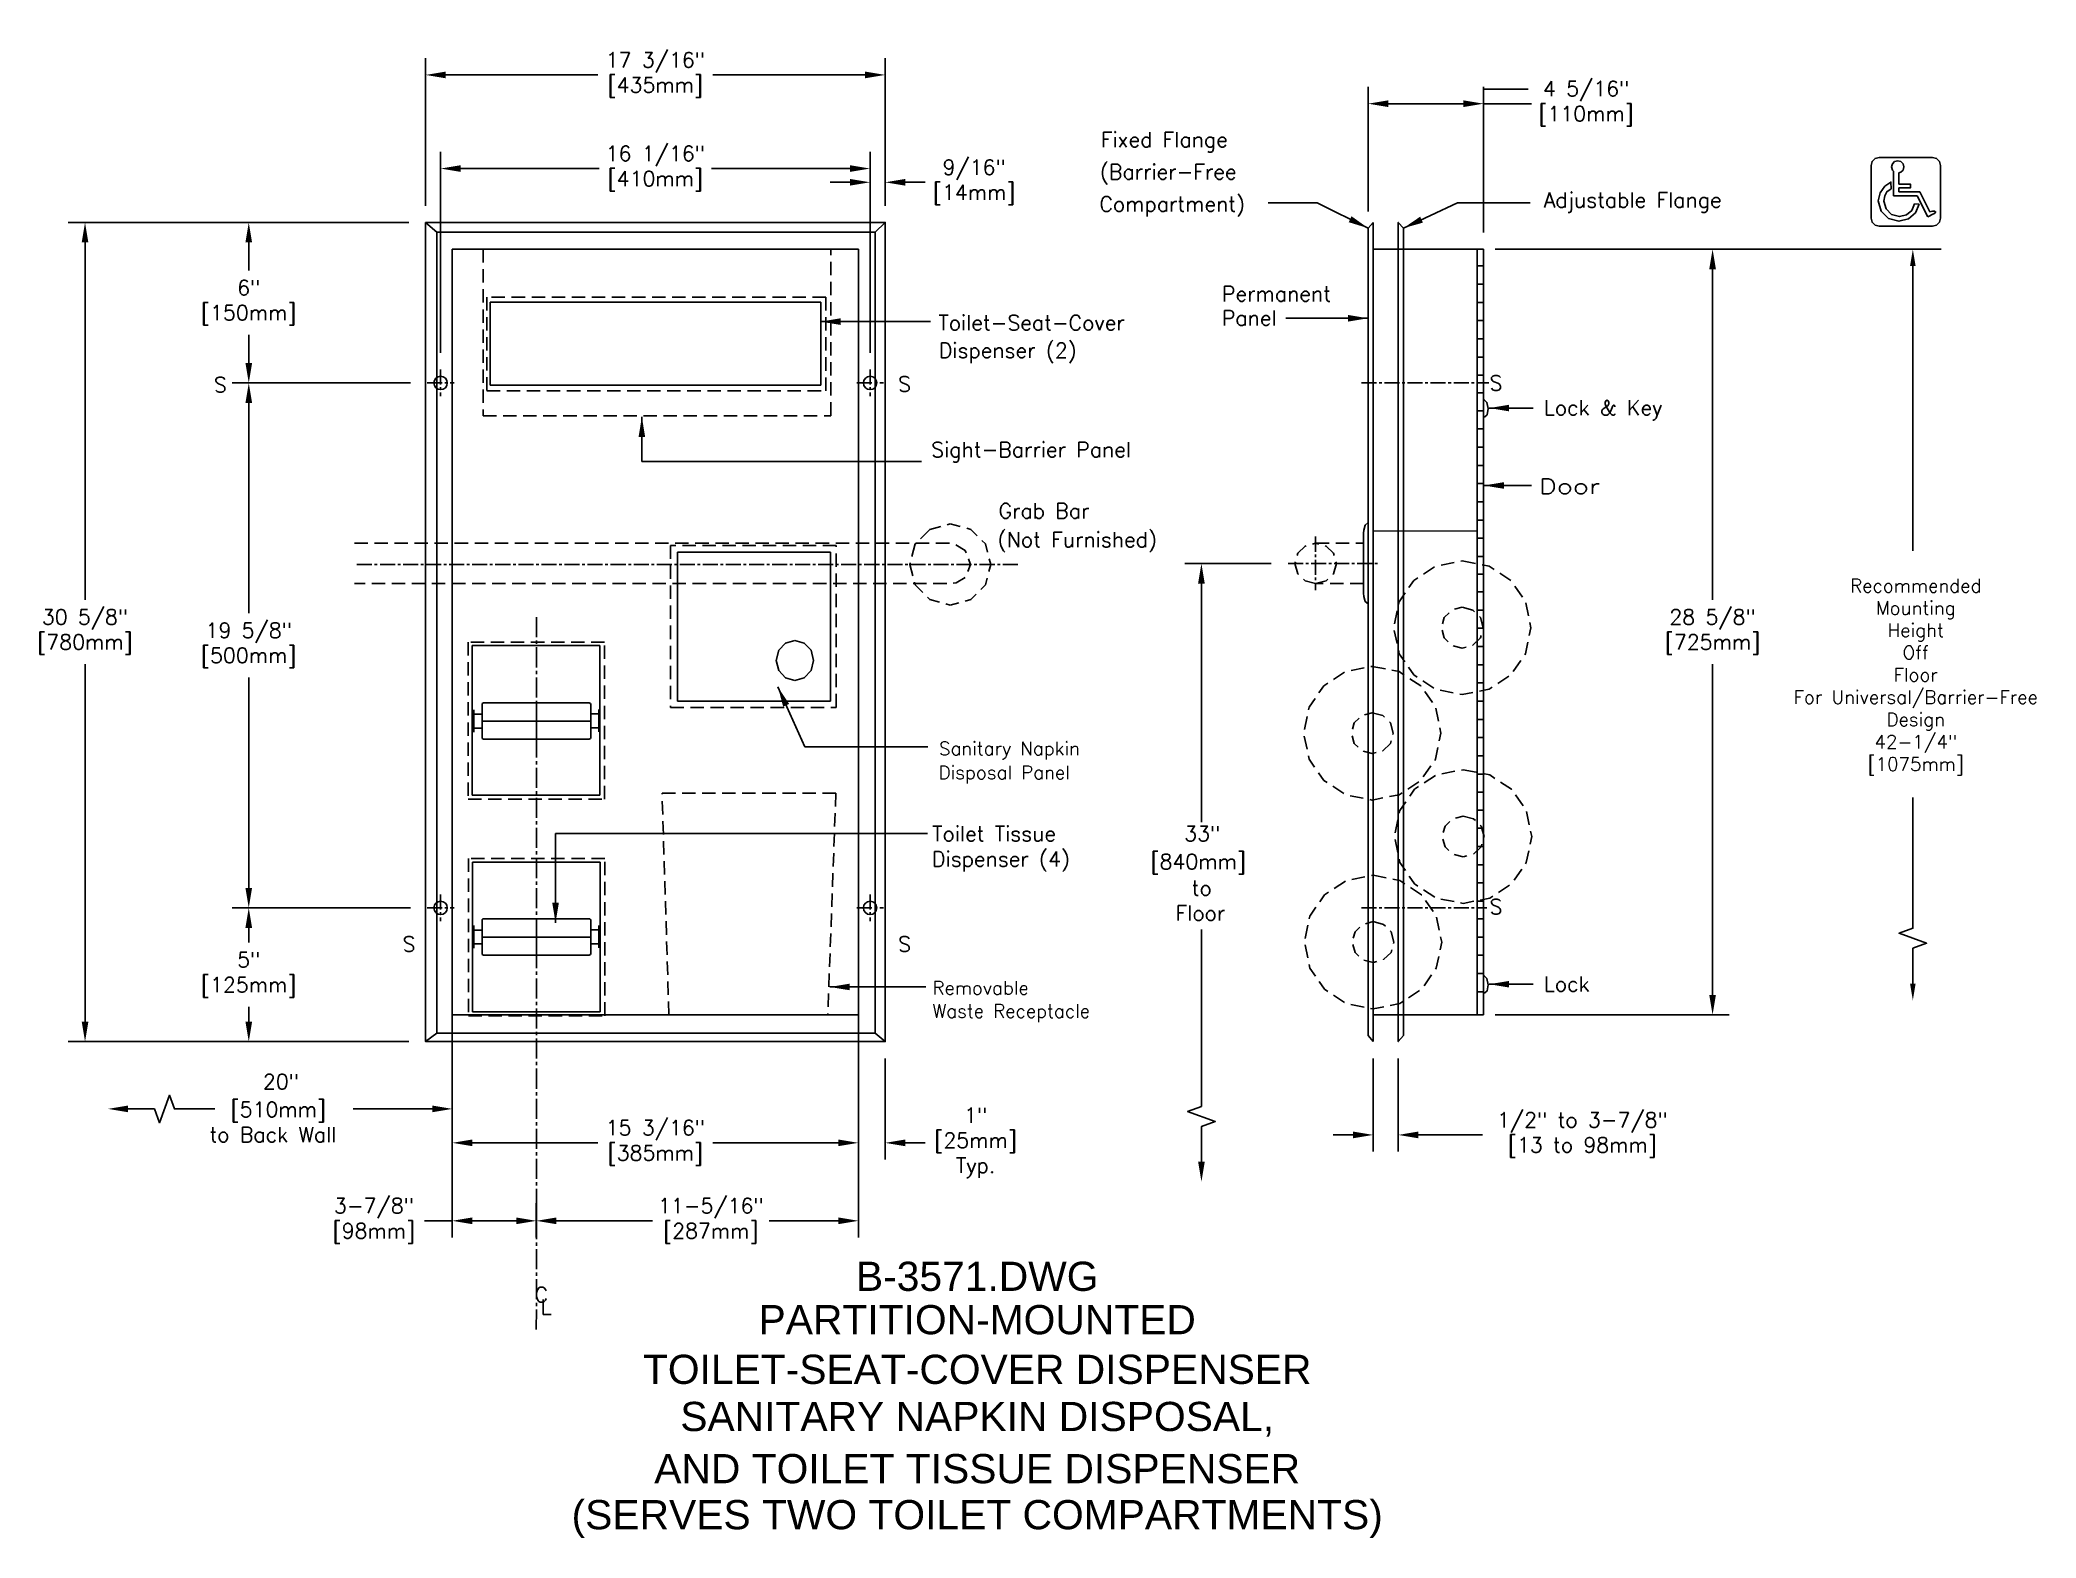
# Model space of a CAD drawing. Extents: x 61.9 to 136.6, y -3 to 53.
import ezdxf
from ezdxf.enums import TextEntityAlignment as Align

# ---------------------------------------------------------------- set-up
doc = ezdxf.new("R2010")
doc.units = 0
doc.header["$MEASUREMENT"] = 0
doc.header["$PDMODE"] = 3
doc.header["$PDSIZE"] = 1
doc.linetypes.add('CENTER2', pattern=[1.125, 0.75, -0.125, 0.125, -0.125])
doc.linetypes.add('HIDDEN2', pattern=[0.1875, 0.125, -0.0625])
doc.layers.get('0').update_dxf_attribs({"linetype": 'CONTINUOUS'})
doc.layers.get('DEFPOINTS').update_dxf_attribs({"linetype": 'CONTINUOUS'})
for name, color, linetype in [('DETAIL', 4, 'CONTINUOUS'), ('DIM', 1, 'CONTINUOUS'), ('TEXT', 2, 'CONTINUOUS')]:
    doc.layers.add(name, color=color, linetype=linetype)
doc.styles.add('ARIAL_5', font='arial.ttf', dxfattribs={"height": 5})
doc.styles.add('DIM_S_7', font='simplex.shx', dxfattribs={"height": 0.5625})
doc.styles.add('DIM_S_8', font='simplex.shx', dxfattribs={"height": 0.5})
doc.dimstyles.new('DIM_S_7', dxfattribs={"dimtxt": 0.125, "dimasz": 0.75, "dimexe": 0.625, "dimexo": 0.625, "dimgap": 0.25, "dimtad": 0, "dimtih": 1, "dimtoh": 1, "dimdec": 4, "dimzin": 0, "dimtxsty": 'DIM_S_7', "dimcen": 0.09375, "dimaunit": 1, "dimazin": 3, "dimtfac": 1, "dimtdec": 4, "dimtofl": 0, "dimtmove": 0, "dimatfit": 3, "dimtolj": 1, "dimtzin": 0})

# ---------------------------------------------------------------- blocks, each defined once
blk = doc.blocks.new('*D0')
at = {"color": 0, "linetype": 'BYBLOCK'}
for p, q in [((76.326, 46.801), (76.326, 52.315)), ((93.514, 46.801), (93.514, 52.315)), ((77.076, 51.69), (82.768, 51.69)), ((92.764, 51.69), (87.072, 51.69))]:
    blk.add_line(p, q, dxfattribs=at)
for points in [[(77.076, 51.815), (77.076, 51.565), (76.326, 51.69)], [(92.764, 51.815), (92.764, 51.565), (93.514, 51.69)]]:
    blk.add_solid(points, dxfattribs=at)
at = {"layer": 'DEFPOINTS', "color": 0, "linetype": 'BYBLOCK'}
for p in [(93.514, 51.69), (76.326, 46.176), (93.514, 46.176)]:
    blk.add_point(p, dxfattribs=at)
at = {"color": 0, "linetype": 'BYBLOCK', "insert": (84.92, 51.69), "char_height": 0.5625, "attachment_point": 5, "style": 'DIM_S_7'}
blk.add_mtext('\\A1;17 3/16"\\P[435mm]', dxfattribs=at)
blk = doc.blocks.new('*D1')
at = {"color": 0, "linetype": 'BYBLOCK'}
for p, q in [((75.701, 46.176), (62.965, 46.176)), ((63.59, 45.426), (63.59, 32.064)), ((63.59, 16.3), (63.59, 29.662)), ((75.701, 15.55), (62.965, 15.55))]:
    blk.add_line(p, q, dxfattribs=at)
for points in [[(63.465, 45.426), (63.715, 45.426), (63.59, 46.176)], [(63.465, 16.3), (63.715, 16.3), (63.59, 15.55)]]:
    blk.add_solid(points, dxfattribs=at)
at = {"layer": 'DEFPOINTS', "color": 0, "linetype": 'BYBLOCK'}
for p in [(76.326, 46.176), (63.59, 15.55), (76.326, 15.55)]:
    blk.add_point(p, dxfattribs=at)
at = {"color": 0, "linetype": 'BYBLOCK', "insert": (63.59, 30.863), "char_height": 0.5625, "attachment_point": 5, "style": 'DIM_S_7'}
blk.add_mtext('\\A1;30 5/8"\\P[780mm]', dxfattribs=at)
blk = doc.blocks.new('*D2')
at = {"color": 0, "linetype": 'BYBLOCK'}
for p, q in [((77.326, 15.925), (77.326, 11.142)), ((92.514, 15.925), (92.514, 11.142)), ((78.076, 11.767), (82.768, 11.767)), ((91.764, 11.767), (87.072, 11.767))]:
    blk.add_line(p, q, dxfattribs=at)
for points in [[(78.076, 11.892), (78.076, 11.642), (77.326, 11.767)], [(91.764, 11.892), (91.764, 11.642), (92.514, 11.767)]]:
    blk.add_solid(points, dxfattribs=at)
at = {"layer": 'DEFPOINTS', "color": 0, "linetype": 'BYBLOCK'}
for p in [(77.326, 16.55), (92.514, 16.55), (92.514, 11.767)]:
    blk.add_point(p, dxfattribs=at)
at = {"color": 0, "linetype": 'BYBLOCK', "insert": (84.92, 11.767), "char_height": 0.5625, "attachment_point": 5, "style": 'DIM_S_7'}
blk.add_mtext('\\A1;15 3/16"\\P[385mm]', dxfattribs=at)
blk = doc.blocks.new('*D3')
at = {"color": 0, "linetype": 'BYBLOCK'}
for p, q in [((92.514, 15.925), (92.514, 11.142)), ((93.514, 14.925), (93.514, 11.142)), ((91.764, 11.767), (91.014, 11.767)), ((94.264, 11.767), (95.014, 11.767))]:
    blk.add_line(p, q, dxfattribs=at)
for points in [[(91.764, 11.892), (91.764, 11.642), (92.514, 11.767)], [(94.264, 11.892), (94.264, 11.642), (93.514, 11.767)]]:
    blk.add_solid(points, dxfattribs=at)
at = {"layer": 'DEFPOINTS', "color": 0, "linetype": 'BYBLOCK'}
for p in [(92.514, 16.55), (93.514, 15.55), (93.514, 11.767)]:
    blk.add_point(p, dxfattribs=at)
at = {"color": 0, "linetype": 'BYBLOCK', "insert": (96.898, 11.767), "char_height": 0.5625, "attachment_point": 5, "style": 'DIM_S_7'}
blk.add_mtext('\\A1;1"\\P[25mm]\\PTyp.', dxfattribs=at)
blk = doc.blocks.new('*D4')
at = {"color": 0, "linetype": 'BYBLOCK'}
for p, q in [((116.325, 45.175), (125.082, 45.175)), ((124.457, 44.425), (124.457, 32.064)), ((124.457, 17.3), (124.457, 29.662)), ((116.325, 16.55), (125.082, 16.55))]:
    blk.add_line(p, q, dxfattribs=at)
for points in [[(124.332, 44.425), (124.582, 44.425), (124.457, 45.175)], [(124.332, 17.3), (124.582, 17.3), (124.457, 16.55)]]:
    blk.add_solid(points, dxfattribs=at)
at = {"layer": 'DEFPOINTS', "color": 0, "linetype": 'BYBLOCK'}
for p in [(115.7, 45.175), (115.7, 16.55), (124.457, 16.55)]:
    blk.add_point(p, dxfattribs=at)
at = {"color": 0, "linetype": 'BYBLOCK', "insert": (124.457, 30.863), "char_height": 0.5625, "attachment_point": 5, "style": 'DIM_S_7'}
blk.add_mtext('\\A1;28 5/8"\\P[725mm]', dxfattribs=at)
blk = doc.blocks.new('*D5')
at = {"color": 0, "linetype": 'BYBLOCK'}
for p, q in [((111.762, 14.925), (111.762, 11.438)), ((112.704, 14.925), (112.704, 11.438)), ((111.012, 12.063), (110.262, 12.063)), ((113.454, 12.063), (115.858, 12.063))]:
    blk.add_line(p, q, dxfattribs=at)
for points in [[(111.012, 12.188), (111.012, 11.938), (111.762, 12.063)], [(113.454, 12.188), (113.454, 11.938), (112.704, 12.063)]]:
    blk.add_solid(points, dxfattribs=at)
at = {"layer": 'DEFPOINTS', "color": 0, "linetype": 'BYBLOCK'}
for p in [(111.762, 15.55), (112.704, 15.55), (112.704, 12.063)]:
    blk.add_point(p, dxfattribs=at)
at = {"color": 0, "linetype": 'BYBLOCK', "insert": (119.59, 12.063), "char_height": 0.5625, "attachment_point": 5, "style": 'DIM_S_7'}
blk.add_mtext('\\A1;1/2" to 3-7/8"\\P[13 to 98mm]', dxfattribs=at)
blk = doc.blocks.new('ADA')
at = {"layer": 'DETAIL', "linetype": 'CONTINUOUS'}
for p, q in [((1.017, 0.853), (0.492, 0.853)), ((1.261, 0.358), (1.017, 0.853)), ((1.215, 0.235), (1.3, 0.278)), ((1.3, 0.278), (1.299, 0.282))]:
    blk.add_line(p, q, dxfattribs=at)
for points in [[(1.328, 0), (1.431, 0.028), (1.503, 0.1), (1.531, 0.202), (1.531, 1.514), (1.503, 1.616), (1.431, 1.688), (1.328, 1.716), (0, 1.716), (-0.102, 1.688), (-0.175, 1.616), (-0.203, 1.514), (-0.203, 0.202), (-0.175, 0.1), (-0.102, 0.028), (0, 0)], [(0.997, 0.551), (0.905, 0.333), (0.727, 0.181), (0.491, 0.125), (0.233, 0.194), (0.049, 0.378), (-0.021, 0.635), (0.026, 0.833), (0.142, 1), (0.293, 1.1), (0.295, 0.934), (0.193, 0.86), (0.137, 0.758), (0.12, 0.624), (0.172, 0.431), (0.31, 0.294), (0.504, 0.242), (0.68, 0.282), (0.814, 0.393), (0.883, 0.555)]]:
    blk.add_lwpolyline(points, close=True, dxfattribs=at)
for points in [[(0.492, 1.332), (0.54, 1.345), (0.595, 1.4), (0.616, 1.477), (0.595, 1.554), (0.54, 1.609), (0.463, 1.629), (0.386, 1.609), (0.331, 1.554), (0.31, 1.477), (0.331, 1.4), (0.355, 1.376)], [(0.355, 1.376), (0.355, 0.757)], [(0.492, 1.051), (0.492, 1.332)], [(0.492, 0.955), (0.78, 0.955), (0.78, 1.051), (0.492, 1.051)], [(0.355, 0.757), (0.492, 0.757)], [(0.492, 0.853), (0.492, 0.955)], [(0.492, 0.757), (0.948, 0.757)], [(0.948, 0.757), (1.215, 0.235)], [(1.299, 0.282), (1.359, 0.307), (1.398, 0.335), (1.407, 0.361), (1.382, 0.375), (1.329, 0.374), (1.261, 0.358)]]:
    blk.add_lwpolyline(points, dxfattribs=at)
blk = doc.blocks.new('*D7')
at = {"color": 0, "linetype": 'BYBLOCK'}
for p, q in [((75.764, 40.175), (69.088, 40.175)), ((69.713, 39.425), (69.713, 31.564)), ((69.713, 21.3), (69.713, 29.162)), ((75.764, 20.55), (69.088, 20.55))]:
    blk.add_line(p, q, dxfattribs=at)
for points in [[(69.588, 39.425), (69.838, 39.425), (69.713, 40.175)], [(69.588, 21.3), (69.838, 21.3), (69.713, 20.55)]]:
    blk.add_solid(points, dxfattribs=at)
at = {"layer": 'DEFPOINTS', "color": 0, "linetype": 'BYBLOCK'}
for p in [(76.389, 40.175), (69.713, 20.55), (76.389, 20.55)]:
    blk.add_point(p, dxfattribs=at)
at = {"color": 0, "linetype": 'BYBLOCK', "insert": (69.713, 30.363), "char_height": 0.5625, "attachment_point": 5, "style": 'DIM_S_7'}
blk.add_mtext('\\A1;19 5/8"\\P[500mm]', dxfattribs=at)
blk = doc.blocks.new('*D8')
at = {"color": 0, "linetype": 'BYBLOCK'}
for p, q in [((75.764, 20.55), (69.088, 20.55)), ((69.713, 19.8), (69.713, 19.251)), ((69.713, 16.3), (69.713, 16.849)), ((75.701, 15.55), (69.088, 15.55))]:
    blk.add_line(p, q, dxfattribs=at)
for points in [[(69.588, 19.8), (69.838, 19.8), (69.713, 20.55)], [(69.588, 16.3), (69.838, 16.3), (69.713, 15.55)]]:
    blk.add_solid(points, dxfattribs=at)
at = {"layer": 'DEFPOINTS', "color": 0, "linetype": 'BYBLOCK'}
for p in [(76.389, 20.55), (69.713, 15.55), (76.326, 15.55)]:
    blk.add_point(p, dxfattribs=at)
at = {"color": 0, "linetype": 'BYBLOCK', "insert": (69.713, 18.05), "char_height": 0.5625, "attachment_point": 5, "style": 'DIM_S_7'}
blk.add_mtext('\\A1;5"\\P[125mm]', dxfattribs=at)
blk = doc.blocks.new('*D9')
at = {"color": 0, "linetype": 'BYBLOCK'}
for p, q in [((75.701, 46.176), (69.088, 46.176)), ((69.713, 45.426), (69.713, 44.376)), ((69.713, 40.925), (69.713, 41.975)), ((75.764, 40.175), (69.088, 40.175))]:
    blk.add_line(p, q, dxfattribs=at)
for points in [[(69.588, 45.426), (69.838, 45.426), (69.713, 46.176)], [(69.588, 40.925), (69.838, 40.925), (69.713, 40.175)]]:
    blk.add_solid(points, dxfattribs=at)
at = {"layer": 'DEFPOINTS', "color": 0, "linetype": 'BYBLOCK'}
for p in [(76.326, 46.176), (69.713, 40.175), (76.389, 40.175)]:
    blk.add_point(p, dxfattribs=at)
at = {"color": 0, "linetype": 'BYBLOCK', "insert": (69.713, 43.175), "char_height": 0.5625, "attachment_point": 5, "style": 'DIM_S_7'}
blk.add_mtext('\\A1;6"\\P[150mm]', dxfattribs=at)
blk = doc.blocks.new('*D10')
at = {"color": 0, "linetype": 'BYBLOCK'}
for p, q in [((76.889, 41.3), (76.889, 48.815)), ((92.951, 41.3), (92.951, 48.815)), ((77.639, 48.19), (82.822, 48.19)), ((92.201, 48.19), (87.018, 48.19))]:
    blk.add_line(p, q, dxfattribs=at)
for points in [[(77.639, 48.315), (77.639, 48.065), (76.889, 48.19)], [(92.201, 48.315), (92.201, 48.065), (92.951, 48.19)]]:
    blk.add_solid(points, dxfattribs=at)
at = {"layer": 'DEFPOINTS', "color": 0, "linetype": 'BYBLOCK'}
for p in [(92.951, 48.19), (76.889, 40.675), (92.951, 40.675)]:
    blk.add_point(p, dxfattribs=at)
at = {"color": 0, "linetype": 'BYBLOCK', "insert": (84.92, 48.19), "char_height": 0.5625, "attachment_point": 5, "style": 'DIM_S_7'}
blk.add_mtext('\\A1;16 1/16"\\P[410mm]', dxfattribs=at)
blk = doc.blocks.new('*D11')
at = {"color": 0, "linetype": 'BYBLOCK'}
for p, q in [((92.951, 41.3), (92.951, 48.302)), ((93.514, 46.801), (93.514, 48.302)), ((92.201, 47.677), (91.451, 47.677)), ((94.264, 47.677), (95.014, 47.677))]:
    blk.add_line(p, q, dxfattribs=at)
for points in [[(92.201, 47.802), (92.201, 47.552), (92.951, 47.677)], [(94.264, 47.802), (94.264, 47.552), (93.514, 47.677)]]:
    blk.add_solid(points, dxfattribs=at)
at = {"layer": 'DEFPOINTS', "color": 0, "linetype": 'BYBLOCK'}
for p in [(93.514, 47.677), (93.514, 46.176), (92.951, 40.675)]:
    blk.add_point(p, dxfattribs=at)
at = {"color": 0, "linetype": 'BYBLOCK', "insert": (96.844, 47.677), "char_height": 0.5625, "attachment_point": 5, "style": 'DIM_S_7'}
blk.add_mtext('\\A1;9/16"\\P[14mm]', dxfattribs=at)
blk = doc.blocks.new('*D12')
at = {"color": 0, "linetype": 'BYBLOCK'}
for p, q in [((111.575, 46.588), (111.575, 51.24)), ((115.887, 45.8), (115.887, 51.24)), ((112.325, 50.615), (115.137, 50.615)), ((115.887, 50.615), (117.685, 50.615))]:
    blk.add_line(p, q, dxfattribs=at)
for points in [[(112.325, 50.74), (112.325, 50.49), (111.575, 50.615)], [(115.137, 50.74), (115.137, 50.49), (115.887, 50.615)]]:
    blk.add_solid(points, dxfattribs=at)
at = {"layer": 'DEFPOINTS', "color": 0, "linetype": 'BYBLOCK'}
for p in [(115.887, 50.615), (111.575, 45.963), (115.887, 45.175)]:
    blk.add_point(p, dxfattribs=at)
at = {"color": 0, "linetype": 'BYBLOCK', "insert": (119.73, 50.615), "char_height": 0.5625, "attachment_point": 5, "style": 'DIM_S_7'}
blk.add_mtext('\\A1;4 5/16"\\P[110mm]', dxfattribs=at)
blk = doc.blocks.new('*D16')
at = {"layer": 'DEFPOINTS', "color": 0, "linetype": 'CONTINUOUS'}
for p in [(77.324, 17.355), (80.467, 10.135), (80.467, 8.852)]:
    blk.add_point(p, dxfattribs=at)
at = {"layer": 'DIM', "color": 0, "linetype": 'CONTINUOUS'}
for p, q in [((77.324, 16.73), (77.324, 8.227)), ((80.467, 9.51), (80.467, 8.227)), ((77.324, 8.852), (76.28, 8.852)), ((79.717, 8.852), (78.074, 8.852))]:
    blk.add_line(p, q, dxfattribs=at)
for points in [[(78.074, 8.977), (78.074, 8.727), (77.324, 8.852)], [(79.717, 8.977), (79.717, 8.727), (80.467, 8.852)]]:
    blk.add_solid(points, dxfattribs=at)
at = {"layer": 'DIM', "color": 0, "linetype": 'CONTINUOUS', "insert": (74.396, 8.852), "char_height": 0.5625, "attachment_point": 5, "style": 'DIM_S_7'}
blk.add_mtext('\\A1;3-7/8"\\P[98mm]', dxfattribs=at)
blk = doc.blocks.new('*D17')
at = {"layer": 'DEFPOINTS', "color": 0, "linetype": 'CONTINUOUS'}
for p in [(92.516, 17.405), (80.469, 10.135), (80.469, 8.852)]:
    blk.add_point(p, dxfattribs=at)
at = {"layer": 'DIM', "color": 0, "linetype": 'CONTINUOUS'}
for p, q in [((92.516, 16.78), (92.516, 8.227)), ((80.469, 9.51), (80.469, 8.227)), ((81.219, 8.852), (84.816, 8.852)), ((91.766, 8.852), (89.173, 8.852))]:
    blk.add_line(p, q, dxfattribs=at)
for points in [[(81.219, 8.977), (81.219, 8.727), (80.469, 8.852)], [(91.766, 8.977), (91.766, 8.727), (92.516, 8.852)]]:
    blk.add_solid(points, dxfattribs=at)
at = {"layer": 'DIM', "color": 0, "linetype": 'CONTINUOUS', "insert": (86.995, 8.852), "char_height": 0.5625, "attachment_point": 5, "style": 'DIM_S_7'}
blk.add_mtext('\\A1;11-5/16"\\P[287mm]', dxfattribs=at)

msp = doc.modelspace()

# ---------------------------------------------------------------- linework, layer by layer
at = {"layer": 'DEFPOINTS', "color": 0, "linetype": 'BYBLOCK'}
msp.add_point((108.57949, 33.42547), dxfattribs=at)
at = {"layer": 'DETAIL', "linetype": 'CONTINUOUS'}
for p, q in [((76.74212, 45.80754), (76.32624, 46.17578)), ((93.13757, 45.80754), (76.74212, 45.80754)), ((76.74212, 45.80754), (76.74212, 15.86784)), ((93.13757, 45.80754), (93.51376, 46.17578)), ((93.13757, 15.86784), (93.13757, 45.80754)), ((111.57457, 45.96274), (111.76207, 46.17578)), ((111.57457, 45.96274), (111.57457, 15.7834)), ((111.76207, 46.17578), (111.76207, 15.55016)), ((111.76207, 45.17547), (115.88707, 45.17547)), ((115.65494, 45.17547), (115.65494, 16.55016)), ((115.88707, 16.55047), (115.88707, 45.17547)), ((115.65494, 44.55036), (115.88707, 44.55036)), ((115.65494, 43.86293), (115.88707, 43.86293)), ((91.10586, 43.19879), (78.74578, 43.19879)), ((78.74578, 43.19879), (78.74578, 40.09091)), ((91.10586, 40.09091), (91.10586, 43.19879)), ((115.65494, 43.18485), (115.88707, 43.18485)), ((115.65494, 42.50671), (115.88707, 42.50671)), ((115.65494, 41.81928), (115.88707, 41.81928)), ((115.65494, 41.14114), (115.88707, 41.14114)), ((115.65494, 40.46305), (115.88707, 40.46305)), ((78.74578, 40.09091), (91.10586, 40.09091)), ((115.65494, 39.80371), (115.88707, 39.80371)), ((115.65494, 39.13508), (115.88707, 39.13508)), ((115.65494, 38.45694), (115.88707, 38.45694)), ((115.65494, 37.7788), (115.88707, 37.7788)), ((115.65494, 37.09137), (115.88707, 37.09137)), ((115.65494, 36.41329), (115.88707, 36.41329)), ((115.65494, 35.73515), (115.88707, 35.73515)), ((115.65494, 34.63634), (111.76207, 34.6441)), ((115.65494, 35.04772), (115.88707, 35.04772)), ((115.65494, 34.36958), (115.88707, 34.36958)), ((91.46977, 33.84723), (85.74402, 33.84723)), ((85.74402, 33.84723), (85.74402, 28.2738)), ((91.46977, 28.2738), (91.46977, 33.84723)), ((115.65494, 33.69149), (115.88707, 33.69149)), ((115.65494, 33.03215), (115.88707, 33.03215)), ((115.65494, 32.36352), (115.88707, 32.36352)), ((115.65494, 31.68538), (115.88707, 31.68538)), ((115.65494, 31.00724), (115.88707, 31.00724)), ((82.84818, 30.35486), (78.06962, 30.35486)), ((78.06962, 30.35486), (78.06962, 24.76055)), ((82.84818, 24.76055), (82.84818, 30.35486)), ((89.53159, 30.18046), (89.436, 29.80227)), ((89.78276, 30.44922), (89.53159, 30.18046)), ((90.13611, 30.55148), (89.78276, 30.44922)), ((90.48947, 30.44922), (90.13611, 30.55148)), ((90.74064, 30.18046), (90.48947, 30.44922)), ((90.83624, 29.80227), (90.74064, 30.18046)), ((115.65494, 30.31981), (115.88707, 30.31981)), ((89.436, 29.80227), (89.53159, 29.42421)), ((89.53159, 29.42421), (89.78276, 29.1555)), ((89.78276, 29.1555), (90.13611, 29.05324)), ((90.13611, 29.05324), (90.48947, 29.1555)), ((90.48947, 29.1555), (90.74064, 29.42421)), ((90.74064, 29.42421), (90.83624, 29.80227)), ((115.65494, 29.64173), (115.88707, 29.64173)), ((115.65494, 28.96359), (115.88707, 28.96359)), ((78.13553, 27.95955), (78.13553, 27.12134)), ((78.43646, 27.78999), (78.13553, 27.78999)), ((78.13553, 27.78999), (78.13553, 27.27214)), ((78.43646, 27.27214), (78.43646, 27.78999)), ((78.43651, 28.15957), (78.44391, 28.18691)), ((78.43651, 26.91184), (78.43651, 28.15957)), ((78.44391, 28.18691), (78.46336, 28.20639)), ((78.46336, 28.20639), (78.49068, 28.21382)), ((78.49068, 28.21382), (82.44587, 28.21382)), ((80.46838, 28.21382), (80.46838, 26.85774)), ((82.44587, 28.21382), (82.47323, 28.20639)), ((82.47323, 28.20639), (82.49269, 28.18691)), ((82.49269, 28.18691), (82.50009, 28.15957)), ((82.50009, 28.15957), (82.50009, 26.91184)), ((82.80102, 27.79943), (82.50009, 27.79943)), ((82.50009, 27.79943), (82.50009, 27.28157)), ((82.80102, 27.28157), (82.80102, 27.79943)), ((82.80107, 27.969), (82.80107, 27.13085)), ((85.74402, 28.2738), (91.46977, 28.2738)), ((115.65494, 28.27616), (115.88707, 28.27616)), ((78.13553, 27.27214), (78.43646, 27.27214)), ((78.44391, 26.8846), (78.43651, 26.91184)), ((78.46336, 26.86516), (78.44391, 26.8846)), ((78.45526, 27.53108), (82.50009, 27.53108)), ((82.49269, 26.8846), (82.47323, 26.86516)), ((82.50009, 26.91184), (82.49269, 26.8846)), ((82.50009, 27.28157), (82.80102, 27.28157)), ((115.65494, 27.59802), (115.88707, 27.59802)), ((115.65494, 26.91993), (115.88707, 26.91993)), ((78.49068, 26.85774), (78.46336, 26.86516)), ((82.44587, 26.85774), (78.49068, 26.85774)), ((82.47323, 26.86516), (82.44587, 26.85774)), ((115.65494, 26.23229), (115.88707, 26.23229)), ((115.65494, 25.55436), (115.88707, 25.55436)), ((78.06962, 24.76055), (82.84818, 24.76055)), ((115.65494, 24.87623), (115.88707, 24.87623)), ((115.65494, 24.20759), (115.88707, 24.20759)), ((115.65494, 23.52945), (115.88707, 23.52945)), ((115.65494, 22.85137), (115.88707, 22.85137)), ((82.85775, 22.26474), (78.07917, 22.26474)), ((78.07917, 22.26474), (78.07917, 16.67043)), ((82.85775, 16.67043), (82.85775, 22.26474)), ((115.65494, 22.16374), (115.88707, 22.16374)), ((115.65494, 21.4858), (115.88707, 21.4858)), ((115.65494, 20.80766), (115.88707, 20.80766)), ((78.13563, 19.88857), (78.13563, 19.05036)), ((78.43656, 19.71899), (78.13563, 19.71899)), ((78.13563, 19.71899), (78.13563, 19.20092)), ((78.43656, 19.20092), (78.43656, 19.71899)), ((78.43662, 20.08858), (78.44402, 20.11593)), ((78.43662, 18.84085), (78.43662, 20.08858)), ((78.44402, 20.11593), (78.46346, 20.13541)), ((78.45536, 19.46009), (82.50019, 19.46009)), ((78.46346, 20.13541), (78.49078, 20.14282)), ((78.49078, 20.14282), (82.44597, 20.14282)), ((80.46848, 20.14282), (80.46848, 18.7866)), ((82.44597, 20.14282), (82.47334, 20.13541)), ((82.47334, 20.13541), (82.49279, 20.11593)), ((82.49279, 20.11593), (82.50019, 20.08858)), ((82.50019, 20.08858), (82.50019, 18.84085)), ((82.80112, 19.7285), (82.50019, 19.7285)), ((82.50019, 19.7285), (82.50019, 19.21043)), ((82.80112, 19.21043), (82.80112, 19.7285)), ((82.80118, 19.89802), (82.80118, 19.05965)), ((115.65494, 20.13903), (115.88707, 20.13903)), ((115.65494, 19.46089), (115.88707, 19.46089)), ((78.13563, 19.20092), (78.43656, 19.20092)), ((78.44402, 18.81349), (78.43662, 18.84085)), ((78.46346, 18.79402), (78.44402, 18.81349)), ((78.49078, 18.7866), (78.46346, 18.79402)), ((82.44597, 18.7866), (78.49078, 18.7866)), ((82.47334, 18.79402), (82.44597, 18.7866)), ((82.49279, 18.81349), (82.47334, 18.79402)), ((82.50019, 18.84085), (82.49279, 18.81349)), ((82.50019, 19.21043), (82.80112, 19.21043)), ((115.65494, 18.7828), (115.88707, 18.7828)), ((115.65494, 18.09517), (115.88707, 18.09517)), ((115.65494, 17.41724), (115.88707, 17.41724)), ((78.07917, 16.67043), (82.85775, 16.67043)), ((111.76207, 16.55047), (115.88707, 16.55047)), ((76.74212, 15.86784), (76.32624, 15.55016)), ((76.74212, 15.86784), (93.13757, 15.86784)), ((93.13757, 15.86784), (93.51376, 15.55016)), ((111.76207, 15.55016), (111.57457, 15.7834))]:
    msp.add_line(p, q, dxfattribs=at)
at = {"layer": 'DETAIL', "linetype": 'HIDDEN2', "ltscale": 4}
for p, q in [((91.29414, 43.38731), (78.61413, 43.38731)), ((78.61413, 43.38731), (78.61413, 39.88385)), ((91.29414, 39.88385), (91.29414, 43.38731)), ((78.61413, 39.88385), (91.29414, 39.88385)), ((91.68236, 34.10163), (85.48084, 34.10163)), ((85.48084, 34.10163), (85.48084, 28.04745)), ((91.68236, 28.04745), (91.68236, 34.10163)), ((109.61267, 34.17928), (111.40135, 34.17928)), ((111.39967, 32.67228), (109.61267, 32.67228)), ((83.01756, 30.48684), (77.91926, 30.48684)), ((77.91926, 30.48684), (77.91926, 24.60997)), ((83.01756, 24.60997), (83.01756, 30.48684)), ((85.48084, 28.04745), (91.68236, 28.04745)), ((85.42754, 16.55016), (85.16919, 24.84123)), ((85.16919, 24.84123), (91.66903, 24.84123)), ((91.66903, 24.84123), (91.3685, 16.55016)), ((77.91926, 24.60997), (83.01756, 24.60997)), ((83.02695, 22.39674), (77.92866, 22.39674)), ((77.92866, 22.39674), (77.92866, 16.51987)), ((83.02695, 16.51987), (83.02695, 22.39674)), ((77.92866, 16.51987), (83.02695, 16.51987))]:
    msp.add_line(p, q, dxfattribs=at)
at = {"layer": 'DETAIL', "linetype": 'CENTER2', "ltscale": 0.75}
for p, q in [((76.88875, 40.67516), (76.88875, 39.67516)), ((92.95125, 40.67516), (92.95125, 39.67516)), ((76.38875, 40.17516), (77.38875, 40.17516)), ((92.45125, 40.17516), (93.45125, 40.17516)), ((111.32457, 40.17516), (116.09154, 40.17516)), ((109.61267, 34.42928), (109.61267, 32.42228)), ((98.47125, 33.3881), (73.66329, 33.3881)), ((108.57949, 33.42547), (112.01207, 33.42547)), ((76.88875, 21.05016), (76.88875, 20.05016)), ((92.95125, 21.05016), (92.95125, 20.05016)), ((76.38875, 20.55016), (77.38875, 20.55016)), ((92.45125, 20.55016), (93.45125, 20.55016)), ((111.32457, 20.55016), (116.01777, 20.55016))]:
    msp.add_line(p, q, dxfattribs=at)
at = {"layer": 'DETAIL', "linetype": 'CONTINUOUS'}
for points in [[(76.32624, 46.17578), (76.32624, 15.55016), (93.51376, 15.55016), (93.51376, 46.17578)], [(112.89194, 45.96274), (112.70444, 46.17578), (112.70444, 15.55016), (112.89194, 15.7834)], [(77.32624, 45.17578), (77.32624, 16.55016), (92.51376, 16.55016), (92.51376, 45.17578)]]:
    msp.add_lwpolyline(points, close=True, dxfattribs=at)
at = {"layer": 'DETAIL', "linetype": 'HIDDEN2', "ltscale": 4}
msp.add_lwpolyline([(78.47611, 45.1766), (78.47611, 38.95131), (91.47656, 38.95131), (91.47656, 45.1766)], dxfattribs=at)
at = {"layer": 'DETAIL', "linetype": 'CONTINUOUS'}
for points in [[(115.88707, 39.54676), (115.93345, 39.53454), (116.01956, 39.4491), (116.06592, 39.21715)], [(116.06592, 39.21715), (116.022, 38.98587), (115.94041, 38.91158), (115.88707, 38.90522)], [(111.40127, 34.09727), (111.40136, 34.18837), (111.402, 34.38093), (111.40372, 34.55383)], [(111.40372, 34.55383), (111.41556, 34.67678), (111.46474, 34.85766), (111.57457, 34.95235)], [(111.40127, 34.09727), (111.39934, 33.75432), (111.39704, 33.11593), (111.39956, 32.76779)], [(111.39956, 32.76779), (111.39965, 32.67669), (111.40029, 32.48414), (111.40201, 32.31124)], [(111.40201, 32.31124), (111.41385, 32.18829), (111.46297, 32.0074), (111.57266, 31.91271)], [(115.88707, 18.00749), (115.93345, 17.99528), (116.01956, 17.90984), (116.06592, 17.67789)], [(116.06592, 17.67789), (116.022, 17.44661), (115.94041, 17.37232), (115.88707, 17.36596)]]:
    msp.add_lwpolyline(points, dxfattribs=at)
at = {"layer": 'DETAIL', "linetype": 'HIDDEN2', "ltscale": 4, "flags": 128}
for points in [[(95.18495, 34.69918), (94.6409, 34.15446), (94.43385, 33.3881), (94.6409, 32.62179), (95.18495, 32.07708), (95.95034, 31.86978), (96.71574, 32.07708), (97.25978, 32.62179), (97.46683, 33.3881), (97.25978, 34.15446), (96.71574, 34.69918), (95.95034, 34.90649)], [(115.09824, 33.52451), (116.09694, 33.32814), (116.9125, 32.79259), (117.46238, 31.99829), (117.66402, 31.02565), (117.46238, 30.05298), (116.9125, 29.25867), (116.09694, 28.7231), (115.09824, 28.52672), (114.09957, 28.7231), (113.28402, 29.25867), (112.73415, 30.05298), (112.53251, 31.02565), (112.73415, 31.99829), (113.28402, 32.79259), (114.09957, 33.32814)], [(115.09824, 31.78776), (115.49312, 31.6837), (115.77379, 31.41027), (115.8806, 31.02565), (115.77379, 30.64097), (115.49312, 30.36754), (115.09824, 30.26347), (114.70331, 30.36754), (114.42257, 30.64097), (114.31572, 31.02565), (114.42257, 31.41027), (114.70331, 31.6837)], [(111.73169, 29.58036), (112.73039, 29.38398), (113.54595, 28.84843), (114.09584, 28.05414), (114.29747, 27.08149), (114.09584, 26.10882), (113.54595, 25.31451), (112.73039, 24.77894), (111.73169, 24.58256), (110.73302, 24.77894), (109.91748, 25.31451), (109.3676, 26.10882), (109.16597, 27.08149), (109.3676, 28.05414), (109.91748, 28.84843), (110.73302, 29.38398)], [(111.73169, 27.8436), (112.12657, 27.73954), (112.40724, 27.46611), (112.51405, 27.08149), (112.40724, 26.69681), (112.12657, 26.42338), (111.73169, 26.31931), (111.33676, 26.42338), (111.05602, 26.69681), (110.94917, 27.08149), (111.05602, 27.46611), (111.33676, 27.73954)], [(115.12649, 25.71652), (116.12517, 25.52014), (116.94075, 24.98459), (117.49062, 24.1903), (117.69225, 23.21764), (117.49062, 22.24498), (116.94075, 21.45067), (116.12517, 20.91511), (115.12649, 20.71872), (114.12782, 20.91511), (113.31227, 21.45067), (112.7624, 22.24498), (112.56076, 23.21764), (112.7624, 24.1903), (113.31227, 24.98459), (114.12782, 25.52014)], [(115.12649, 23.97977), (115.52145, 23.87571), (115.8022, 23.60228), (115.90905, 23.21764), (115.8022, 22.83297), (115.52145, 22.55953), (115.12649, 22.45547), (114.73156, 22.55953), (114.45082, 22.83297), (114.34396, 23.21764), (114.45082, 23.60228), (114.73156, 23.87571)], [(111.75994, 21.77236), (112.75863, 21.57599), (113.5742, 21.04043), (114.12407, 20.24614), (114.32571, 19.27348), (114.12407, 18.30082), (113.5742, 17.50651), (112.75863, 16.97095), (111.75994, 16.77456), (110.76127, 16.97095), (109.94573, 17.50651), (109.39585, 18.30082), (109.19422, 19.27348), (109.39585, 20.24614), (109.94573, 21.04043), (110.76127, 21.57599)], [(111.75994, 20.03561), (112.1549, 19.93155), (112.43565, 19.65812), (112.54251, 19.27348), (112.43565, 18.88882), (112.1549, 18.61537), (111.75994, 18.51131), (111.36501, 18.61537), (111.08427, 18.88882), (110.97742, 19.27348), (111.08427, 19.65812), (111.36501, 19.93155)]]:
    msp.add_lwpolyline(points, close=True, dxfattribs=at)
for points in [[(73.66329, 34.17928), (95.95034, 34.17928), (96.14543, 34.1332), (96.50772, 33.9113), (96.70281, 33.3881), (96.5175, 32.90114), (96.17335, 32.70717), (95.98804, 32.67228), (73.66329, 32.67228)], [(109.61267, 32.67228), (109.22215, 32.77478), (108.94459, 33.04513), (108.83895, 33.42547), (108.94459, 33.80597), (109.22215, 34.07638), (109.61267, 34.17928)], [(109.61267, 32.67228), (110.00318, 32.77478), (110.28075, 33.04513), (110.38639, 33.42547), (110.28075, 33.80597), (110.00318, 34.07638), (109.61267, 34.17928)]]:
    msp.add_lwpolyline(points, dxfattribs=at)
at = {"layer": 'DETAIL', "linetype": 'CONTINUOUS'}
for centre in [(76.88875, 40.17516), (92.95125, 40.17516), (76.88875, 20.55016), (92.95125, 20.55016)]:
    msp.add_circle(centre, 0.25, dxfattribs=at)
at = {"layer": 'DIM', "linetype": 'CONTINUOUS'}
for p, q in [((115.88707, 51.15825), (117.56249, 51.15825)), ((125.08188, 45.17547), (133.00672, 45.17547)), ((131.94618, 44.55047), (131.94618, 33.89588)), ((107.95449, 33.42547), (104.7164, 33.42547)), ((105.3414, 32.67547), (105.3414, 23.75644)), ((131.94618, 19.78967), (131.94618, 24.67984)), ((105.3414, 13.12775), (105.3414, 19.73726)), ((131.94618, 17.72253), (131.94618, 19.03967)), ((77.32624, 15.92516), (77.32624, 12.41121)), ((66.93331, 13.03621), (68.1527, 13.03621)), ((76.57624, 13.03621), (73.61699, 13.03621)), ((105.3414, 11.06062), (105.3414, 12.37775))]:
    msp.add_line(p, q, dxfattribs=at)
at = {"layer": 'DIM', "linetype": 'CENTER2'}
msp.add_line((80.47212, 31.4168), (80.46763, 4.74533), dxfattribs=at)
at = {"layer": 'DIM', "linetype": 'CONTINUOUS'}
for points in [[(131.94618, 17.99455), (131.94618, 19.03967), (132.46133, 19.22717), (131.43103, 19.60217), (131.94618, 19.78967), (131.94618, 21.08302)], [(105.3414, 11.33264), (105.3414, 12.37775), (105.85656, 12.56525), (104.82625, 12.94025), (105.3414, 13.12775), (105.3414, 14.42111)], [(64.72694, 13.03218), (66.18477, 13.03218), (66.37227, 12.51702), (66.74727, 13.54733), (66.93477, 13.03218), (68.442, 13.03218)]]:
    msp.add_lwpolyline(points, dxfattribs=at)
for points in [[(131.84202, 44.55047), (132.05035, 44.55047), (131.94618, 45.17547)], [(105.2164, 32.67547), (105.4664, 32.67547), (105.3414, 33.42547)], [(131.84202, 17.72253), (132.05035, 17.72253), (131.94618, 17.09753)], [(65.19345, 13.16121), (65.19345, 12.91121), (64.44345, 13.03621)], [(76.57624, 13.16121), (76.57624, 12.91121), (77.32624, 13.03621)], [(105.2164, 11.06062), (105.4664, 11.06062), (105.3414, 10.31062)]]:
    msp.add_solid(points, dxfattribs=at)

# ---------------------------------------------------------------- block references
at = {"linetype": 'CONTINUOUS', "xscale": 1.5, "yscale": 1.5, "zscale": 1.5}
msp.add_blockref('ADA', (130.68739, 46.03419), dxfattribs=at)

# ---------------------------------------------------------------- texts
at = {"layer": 'DIM', "linetype": 'CONTINUOUS'}
for s, height, style, p in [('Fixed Flange', 0.5625, 'DIM_S_7', (101.57853, 48.99192)), ('(Barrier-Free', 0.5625, 'DIM_S_7', (101.54509, 47.78655)), ('Compartment)', 0.5625, 'DIM_S_7', (101.52655, 46.58099)), ('Adjustable Flange', 0.5625, 'DIM_S_7', (118.14264, 46.73436)), ('Permanent', 0.5625, 'DIM_S_7', (106.11144, 43.22547)), ('Toilet-Seat-Cover', 0.5625, 'DIM_S_7', (95.50639, 42.14348)), ('Panel', 0.5625, 'DIM_S_7', (106.10466, 42.32074)), ('Dispenser (2)', 0.5625, 'DIM_S_7', (95.52044, 41.10801)), ('S', 0.5625, 'DIM_S_7', (68.40939, 39.82665)), ('S', 0.5625, 'DIM_S_7', (93.99594, 39.85378)), ('S', 0.5625, 'DIM_S_7', (116.11494, 39.89583)), ('Lock & Key', 0.5625, 'DIM_S_7', (118.14735, 38.96666)), ('Sight-Barrier Panel', 0.5625, 'DIM_S_7', (95.23706, 37.4025)), ('Grab Bar', 0.5625, 'DIM_S_7', (97.75483, 35.11242)), ('(Not Furnished)', 0.5625, 'DIM_S_7', (97.72341, 34.03849)), ('Sanitary Napkin', 0.5, 'DIM_S_8', (95.52502, 26.25974)), ('Disposal Panel', 0.5, 'DIM_S_8', (95.51262, 25.36526)), ('Toilet Tissue', 0.5625, 'DIM_S_7', (95.27446, 23.04043)), ('33"', 0.5625, 'DIM_S_7', (104.69855, 23.04661)), ('Dispenser (4)', 0.5625, 'DIM_S_7', (95.26639, 22.09804)), ('[840mm]', 0.5625, 'DIM_S_7', (103.43962, 22.00197)), ('to', 0.5625, 'DIM_S_7', (104.9798, 21.0109)), ('Floor', 0.5625, 'DIM_S_7', (104.37712, 20.0734)), ('S', 0.5625, 'DIM_S_7', (116.11494, 20.31752)), ('S', 0.5625, 'DIM_S_7', (75.4638, 18.91643)), ('S', 0.5625, 'DIM_S_7', (93.99594, 18.91643)), ('Lock', 0.5625, 'DIM_S_7', (118.14735, 17.42739)), ('Removable', 0.5, 'DIM_S_8', (95.28093, 17.30893)), ('Waste Receptacle', 0.5, 'DIM_S_8', (95.28168, 16.44531)), ('20"', 0.5625, 'DIM_S_7', (70.24199, 13.77725)), ('[510mm]', 0.5625, 'DIM_S_7', (69.03663, 12.73261)), ('to Back Wall', 0.5625, 'DIM_S_7', (68.24645, 11.79511)), ('C ', 0.5625, 'DIM_S_7', (80.39831, 5.80809)), ('L', 0.5625, 'DIM_S_7', (80.63224, 5.35302))]:
    msp.add_text(s, height=height, dxfattribs=dict(at, style=style)).set_placement(p)
at = {"layer": 'DIM', "linetype": 'CONTINUOUS', "style": 'DIM_S_7', "width": 1.270067}
msp.add_text('Door', height=0.5625, dxfattribs=at).set_placement((117.96699, 36.03059), (120.24631, 36.03059), align=Align.FIT)
at = {"layer": 'DIM', "linetype": 'CONTINUOUS', "insert": (132.05521, 29.17941), "char_height": 0.5, "attachment_point": 5, "style": 'DIM_S_7'}
msp.add_mtext('Recommended\\PMounting\\PHeight\\POff\\PFloor\\PFor Universal/Barrier-Free\\PDesign\\P42-1/4"\\P[1075mm]', dxfattribs=at)
at = {"layer": 'TEXT', "linetype": 'CONTINUOUS', "style": 'ARIAL_5'}
for s, p in [('B-3571.DWG', (96.95527, 6.77832)), ('PARTITION-MOUNTED', (96.95527, 5.15725)), ('TOILET-SEAT-COVER DISPENSER', (96.95527, 3.3007)), ('SANITARY NAPKIN DISPOSAL,', (96.95527, 1.44416)), ('AND TOILET TISSUE DISPENSER', (96.95527, -0.41238)), ('(SERVES TWO TOILET COMPARTMENTS)', (96.95527, -2.26892))]:
    msp.add_text(s, height=1.092, dxfattribs=at).set_placement(p, align=Align.MIDDLE)

# ---------------------------------------------------------------- dimensions: what is measured, and where the dimension line sits
at = {"layer": 'DIM', "linetype": 'CONTINUOUS'}
for base, p1, p2, text, picture, middle, dimtype in [((93.51376, 51.68999), (76.32624, 46.17578), (93.51376, 46.17578), '<>\\P[435mm]', '*D0', (84.92, 51.68999), 128), ((115.88707, 50.61518), (111.57457, 45.96274), (115.88707, 45.17547), '<>\\P[110mm]', '*D12', (119.72973, 50.61518), 128), ((92.95125, 48.19002), (76.88875, 40.67516), (92.95125, 40.67516), '<>\\P[410mm]', '*D10', (84.92, 48.19002), 128), ((93.51376, 47.6771), (92.95125, 40.67516), (93.51376, 46.17578), '<>\\P[14mm]', '*D11', (96.84412, 47.6771), 128), ((80.46688, 8.85217), (77.3242, 17.35502), (80.46688, 10.13497), '3-7/8"\\P[98mm]', '*D16', (74.39563, 8.85217), 160), ((80.46929, 8.85217), (92.51577, 17.4051), (80.46929, 10.13497), '11-5/16"\\P[287mm]', '*D17', (86.99472, 8.85217), 160), ((92.51376, 11.76744), (77.32624, 16.55016), (92.51376, 16.55016), '<>\\P[385mm]', '*D2', (84.92, 11.76744), 128), ((93.51376, 11.76744), (92.51376, 16.55016), (93.51376, 15.55016), '<>\\P[25mm]\\PTyp.', '*D3', (96.89769, 11.76744), 128), ((112.70444, 12.06345), (111.76207, 15.55016), (112.70444, 15.55016), '1/2" to 3-7/8"\\P[13 to 98mm]', '*D5', (119.58974, 12.06345), 128)]:
    dim = msp.add_linear_dim(base=base, p1=p1, p2=p2, text=text, dimstyle='DIM_S_7', override={"dimpost": '"'}, dxfattribs=at)
    dim.commit()
    dim.dimension.update_dxf_attribs({"geometry": picture, "text_midpoint": middle, "dimtype": dimtype})
for base, p1, p2, text, picture, middle in [((63.59039, 15.55016), (76.32624, 46.17578), (76.32624, 15.55016), '<>\\P[780mm]', '*D1', (63.59039, 30.86297)), ((69.71272, 40.17516), (76.32624, 46.17578), (76.38875, 40.17516), '<>\\P[150mm]', '*D9', (69.71272, 43.17547)), ((124.45688, 16.55047), (115.69957, 45.17547), (115.69957, 16.55047), '<>\\P[725mm]', '*D4', (124.45688, 30.86297)), ((69.71272, 20.55016), (76.38875, 40.17516), (76.38875, 20.55016), '<>\\P[500mm]', '*D7', (69.71272, 30.36266)), ((69.71272, 15.55016), (76.38875, 20.55016), (76.32624, 15.55016), '<>\\P[125mm]', '*D8', (69.71272, 18.05016))]:
    dim = msp.add_linear_dim(base=base, p1=p1, p2=p2, angle=90, text=text, dimstyle='DIM_S_7', override={"dimpost": '"'}, dxfattribs=at)
    dim.commit()
    dim.dimension.update_dxf_attribs({"geometry": picture, "text_midpoint": middle})

# ---------------------------------------------------------------- leaders
for points in [[(111.57457, 45.96274), (109.67083, 46.90491), (107.83167, 46.90491)], [(112.89194, 45.96274), (114.92079, 46.90491), (117.62937, 46.90491)], [(91.09307, 42.4678), (95.21173, 42.4678)], [(111.57686, 42.59297), (108.50045, 42.59297)], [(84.41417, 38.90715), (84.41417, 37.23809), (94.87779, 37.23809)], [(116.09976, 39.23636), (117.74486, 39.23636)], [(115.90235, 36.34213), (117.67906, 36.34213)], [(89.50326, 28.8097), (90.50912, 26.56738), (95.10714, 26.56738)], [(81.18603, 19.99115), (81.18603, 23.32927), (95.10042, 23.32927)], [(91.43877, 17.59453), (95.04044, 17.59453)], [(116.09976, 17.69709), (117.74486, 17.69709)]]:
    msp.add_leader(points, dimstyle='DIM_S_7', dxfattribs=at)

doc.saveas('drawing.dxf')
